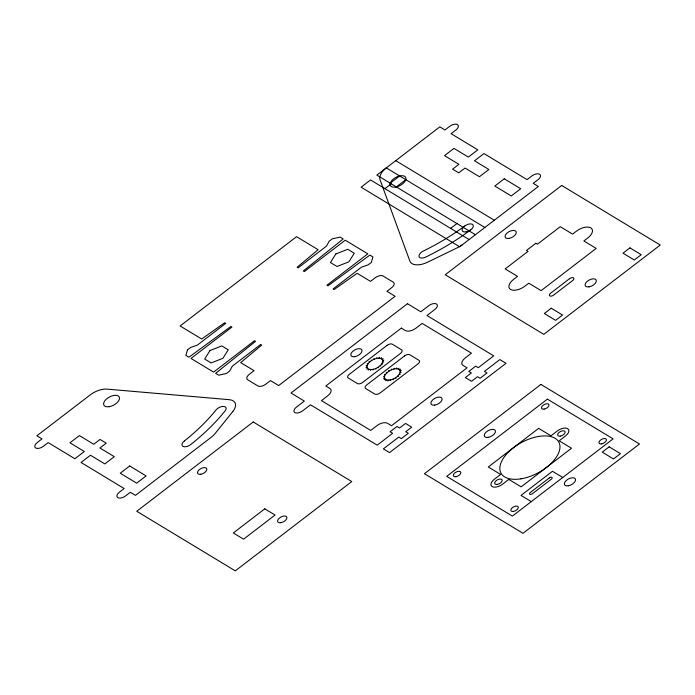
<?xml version="1.0" encoding="UTF-8"?>
<svg xmlns="http://www.w3.org/2000/svg" width="695" height="695" viewBox="0 0 695 695"><rect width="100%" height="100%" fill="white"/><g stroke="black" fill="none" stroke-linecap="round" stroke-linejoin="round"><path stroke-width="1.04" d="M373.033 370.088L373.258 369.306M376.516 358.455L376.742 357.682M390.486 380.634L390.712 379.861M393.961 369.01L394.195 368.228M370.392 370.392L370.956 369.584M378.818 358.186L379.383 357.369M387.845 380.947L388.409 380.13M396.272 368.732L396.836 367.924M368.194 370.07L369.036 369.297M380.738 358.472L381.581 357.699M385.647 380.625L386.481 379.852M398.192 369.019L399.034 368.246M390.199 183.202L399.642 175.965M384.926 188.649L391.224 183.827M396.358 186.929L405.802 179.692M450.629 228.377L456.928 223.555M366.656 369.141L367.681 368.48M382.094 359.28L383.119 358.629M384.109 379.687L385.134 379.036M399.547 369.836L400.572 369.184M365.918 367.69L367.038 367.212M382.737 360.549L383.857 360.071M383.371 378.245L384.491 377.767M400.19 371.104L401.31 370.626M366.065 365.874L367.168 365.622M382.606 362.138L383.709 361.895M383.51 376.421L384.613 376.177M400.059 372.694L401.163 372.442M367.064 363.859L368.046 363.859M381.729 363.902L382.71 363.911M384.517 374.414L385.499 374.414M399.182 374.457L400.164 374.457M368.837 361.843L369.592 362.104M380.182 365.666L380.938 365.918M386.29 372.398L387.046 372.65M397.636 376.221L398.391 376.473M395.742 160.658L494.293 220.246M386.298 167.895L484.849 227.482M475.406 234.728L376.855 175.131L439.805 126.864L444.939 129.974L449.665 126.351A6.151 3.24 -28.1 0 1 457.466 124.596A6.151 3.24 -28.1 0 1 455.824 130.078L451.098 133.692L477.795 149.833L468.352 157.079L453.974 148.383L444.531 155.628L458.909 164.315L452.61 169.146L458.77 172.864L465.068 168.042L479.437 176.73L488.88 169.493L474.511 160.797L483.955 153.56L527.071 179.631L531.788 176.009A6.151 3.24 -28.1 0 1 539.589 174.254A6.151 3.24 -28.1 0 1 537.947 179.736L533.23 183.358L538.364 186.46L459.664 246.794L361.113 187.198L370.557 179.962L469.108 239.549M562.75 477.482L552.49 471.271L521.007 495.405L531.275 501.616M388.653 370.583L389.113 371.069M395.568 377.802L396.028 378.28M371.2 360.036L371.66 360.514M378.115 367.247L378.575 367.733M391.381 369.149L391.502 369.81M393.179 379.062L393.301 379.722M373.927 358.594L374.049 359.254M375.726 368.506L375.847 369.167M470.689 229.897A151.797 79.995 -28.1 0 1 425.74 257.072A6.151 3.24 -28.1 0 1 419.085 256.69A6.151 3.24 -28.1 0 1 423.49 250.938A139.495 73.505 -28.1 0 0 464.799 225.971M462.653 244.51A16.402 8.644 -28.1 0 1 457.432 247.715L427.607 262.18A16.402 8.644 -28.1 0 1 409.885 261.155L380.043 179.805A16.402 8.644 -28.1 0 1 386.568 167.686M187.502 349.863L185.86 355.345L188.944 357.204L230.888 326.459L231.921 327.076L190.995 358.446L213.582 372.103L254.5 340.732L255.525 341.349L215.632 373.345L218.716 375.213L226.518 373.45L229.663 371.034L232.33 366.178L260.66 344.459L261.685 345.076L240.679 362.59L254.031 370.661L249.314 374.284A6.151 3.24 -28.1 0 0 247.672 379.765L257.932 385.977A6.151 3.24 -28.1 0 0 265.733 384.213L270.459 380.599L278.669 385.56L395.134 296.27L386.924 291.301L391.65 287.678A6.151 3.24 -28.1 0 0 393.292 282.196L383.023 275.993A6.151 3.24 -28.1 0 0 375.222 277.748L370.496 281.371L357.152 273.3L334.087 289.572L333.061 288.946L361.391 267.228L368.168 264.847L371.312 262.441L372.954 256.95L369.879 255.091L327.927 285.845L326.902 285.228L367.82 253.849L345.241 240.192L304.314 271.571L303.289 270.946L343.182 238.95L340.107 237.091L332.306 238.845L329.152 241.261L326.485 246.126L298.155 267.844L297.13 267.219L318.136 249.705L296.583 236.674L180.118 325.972L201.672 339.004L224.728 322.732L225.762 323.349L197.432 345.067L190.656 347.448L187.502 349.863M210.012 350.523L204.669 359.037L211.124 362.938L222.904 358.316L228.247 349.802L221.801 345.91L210.012 350.523M335.85 253.944L330.455 262.554L336.971 266.489L348.89 261.824L354.285 253.223L347.769 249.279L335.85 253.944M232.79 411.544L215.215 433.419A16.402 8.644 -28.1 0 1 211.158 437.32L135.447 495.37L130.312 492.269L125.595 495.891A6.151 3.24 -28.1 0 1 117.794 497.646A6.151 3.24 -28.1 0 1 119.436 492.164L124.153 488.542L81.037 462.47L90.48 455.234L104.849 463.921L114.293 456.684L99.924 447.988L106.222 443.167L100.063 439.44L93.764 444.27L79.395 435.574L69.952 442.819L84.321 451.507L74.878 458.743L48.19 442.611L43.464 446.225A6.151 3.24 -28.1 0 1 35.662 447.988A6.151 3.24 -28.1 0 1 37.304 442.507L42.03 438.884L36.896 435.782L90.142 394.96A16.402 8.644 -28.1 0 1 107.03 389.122L229.202 399.677A16.402 8.644 -28.1 0 1 232.79 411.544M129.696 465.989L120.252 473.234L136.68 483.164L146.124 475.927L129.696 465.989M504.283 178.797L494.84 186.043L511.259 195.973L520.703 188.736L504.283 178.797M253.215 421.969L136.75 511.268L235.301 570.856L351.766 481.566L253.215 421.969M407.452 303.715L290.988 393.014L304.332 401.084L296.461 407.114A6.151 3.24 -28.1 0 0 294.819 412.595A6.151 3.24 -28.1 0 0 302.62 410.841L310.491 404.803L377.22 445.156L392.649 433.324L390.077 431.777L397.001 426.469L399.573 428.016L405.55 423.437L411.709 427.156L405.732 431.743L408.295 433.298L401.371 438.606L398.808 437.051L383.379 448.874L389.539 452.601L506.012 363.311L499.853 359.584L484.424 371.408L486.995 372.963L480.063 378.271L477.5 376.716L471.523 381.303L465.363 377.576L471.34 372.998L468.778 371.443L475.701 366.135L478.264 367.681L493.693 355.857L426.965 315.513L434.835 309.475A6.151 3.24 -28.1 0 0 436.477 303.993A6.151 3.24 -28.1 0 0 428.676 305.757L420.805 311.786L407.452 303.715M561.699 185.461L445.226 274.76L543.785 334.347L660.25 245.048L561.699 185.461M401.371 328.092L325.825 386.012L329.925 388.496A8.201 4.326 -28.1 0 1 327.736 395.811L321.446 400.633L370.722 430.431L377.011 425.601A8.201 4.326 -28.1 0 1 387.419 423.255L391.52 425.74L467.066 367.82L462.966 365.335A8.201 4.326 -28.1 0 1 465.155 358.029L471.445 353.199L422.169 323.41L415.879 328.231A8.201 4.326 -28.1 0 1 405.472 330.577L401.371 328.092M387.098 345.363L349.324 374.327A4.101 2.163 -28.1 0 0 348.23 377.984L357.473 383.57A4.101 2.163 -28.1 0 0 362.677 382.398L400.45 353.434A4.101 2.163 -28.1 0 0 401.545 349.785L392.301 344.199A4.101 2.163 -28.1 0 0 387.098 345.363M535.906 243.25L526.462 250.487L528 251.416L505.178 268.913L517.497 276.367L513.562 279.381A11.276 5.942 -28.1 0 0 510.556 289.433A11.276 5.942 -28.1 0 0 524.855 286.21L528.791 283.195L541.11 290.64L596.197 248.41L583.878 240.957L587.814 237.942A11.276 5.942 -28.1 0 0 590.82 227.891A11.276 5.942 -28.1 0 0 576.52 231.114L572.584 234.128L560.266 226.683L537.443 244.18L535.906 243.25M404.551 355.918L366.778 384.882A4.101 2.163 -28.1 0 0 365.683 388.531L374.926 394.126A4.101 2.163 -28.1 0 0 380.122 392.953L417.895 363.989A4.101 2.163 -28.1 0 0 418.989 360.331L409.755 354.745A4.101 2.163 -28.1 0 0 404.551 355.918M264.786 508.827L233.311 532.961L243.58 539.172L275.055 515.038L264.786 508.827M569.544 278.695L550.657 293.177A3.075 1.625 -28.1 0 0 549.832 295.922A3.075 1.625 -28.1 0 0 553.733 295.036L572.619 280.563A3.075 1.625 -28.1 0 0 573.445 277.818A3.075 1.625 -28.1 0 0 569.544 278.695M551.248 308.215L544.324 313.523L555.609 320.352L562.542 315.043L551.248 308.215M629.939 247.88L623.015 253.189L634.309 260.017L641.233 254.709L629.939 247.88M540.91 384.413L424.445 473.712L522.996 533.3L639.47 444.001L540.91 384.413M547.417 399.139L446.685 476.362L512.389 516.09L613.12 438.866L547.417 399.139M538.66 428.372L488.298 466.988L500.617 474.442L494.319 479.263A8.201 4.326 -28.1 0 0 492.13 486.578A8.201 4.326 -28.1 0 0 502.528 484.233L508.827 479.402L521.146 486.856L571.507 448.24L559.188 440.795L565.487 435.965A8.201 4.326 -28.1 0 0 567.676 428.65A8.201 4.326 -28.1 0 0 557.277 430.996L550.979 435.826L538.66 428.372M549.267 477.96L530.381 492.442A2.05 1.077 -28.1 0 0 529.833 494.267A2.05 1.077 -28.1 0 0 532.44 493.685L551.326 479.203A2.05 1.077 -28.1 0 0 551.873 477.378A2.05 1.077 -28.1 0 0 549.267 477.96M609.159 446.833L602.235 452.141L613.52 458.969L620.453 453.661L609.159 446.833M434.801 405.107A6.151 3.24 -28.1 0 0 441.985 398.383A6.151 3.24 -28.1 0 0 432.664 399.894A6.151 3.24 -28.1 0 0 434.801 405.107M354.728 356.683A6.151 3.24 -28.1 0 0 361.913 349.967A6.151 3.24 -28.1 0 0 352.591 351.47A6.151 3.24 -28.1 0 0 354.728 356.683M508.966 238.428A6.151 3.24 -28.1 0 0 516.15 231.713A6.151 3.24 -28.1 0 0 506.829 233.216A6.151 3.24 -28.1 0 0 508.966 238.428M589.047 286.853A6.151 3.24 -28.1 0 0 596.223 280.128A6.151 3.24 -28.1 0 0 586.901 281.631A6.151 3.24 -28.1 0 0 589.047 286.853M200.768 474.277A5.126 2.702 -28.1 0 0 206.754 468.682A5.126 2.702 -28.1 0 0 198.987 469.933A5.126 2.702 -28.1 0 0 200.768 474.277M280.841 522.701A5.126 2.702 -28.1 0 0 286.827 517.097A5.126 2.702 -28.1 0 0 279.06 518.348A5.126 2.702 -28.1 0 0 280.841 522.701M568.258 485.805A6.151 3.24 -28.1 0 0 575.443 479.081A6.151 3.24 -28.1 0 0 566.121 480.584A6.151 3.24 -28.1 0 0 568.258 485.805M488.185 437.381A6.151 3.24 -28.1 0 0 495.361 430.665A6.151 3.24 -28.1 0 0 486.048 432.168A6.151 3.24 -28.1 0 0 488.185 437.381M372.424 369.471A8.609 4.535 -28.1 0 0 382.615 360.106A8.609 4.535 -28.1 0 0 369.627 362.078A8.609 4.535 -28.1 0 0 372.424 369.471M389.878 380.017A8.609 4.535 -28.1 0 0 400.059 370.661A8.609 4.535 -28.1 0 0 387.072 372.624A8.609 4.535 -28.1 0 0 389.878 380.017M184.375 440.96A139.495 73.505 -28.1 0 0 215.919 410.085A6.151 3.24 -28.1 0 1 223.773 406.436A6.151 3.24 -28.1 0 1 225.119 410.884A151.797 79.995 -28.1 0 1 190.804 444.479A6.151 3.24 -28.1 0 1 182.959 446.39A6.151 3.24 -28.1 0 1 184.375 440.96M109.176 406.688A8.696 4.587 -28.1 0 0 119.332 397.184A8.696 4.587 -28.1 0 0 106.153 399.312A8.696 4.587 -28.1 0 0 109.176 406.688M395.62 187.068A8.696 4.587 -28.1 0 0 405.776 177.573A8.696 4.587 -28.1 0 0 392.597 179.701A8.696 4.587 -28.1 0 0 395.62 187.068M466.058 231.913A6.151 3.24 -28.1 0 0 473.243 225.189A6.151 3.24 -28.1 0 0 463.921 226.7A6.151 3.24 -28.1 0 0 466.058 231.913M520.946 478.829A32.813 17.288 -28.1 0 0 559.24 442.993A32.813 17.288 -28.1 0 0 509.531 451.02A32.813 17.288 -28.1 0 0 520.946 478.829M497.307 484.398A4.101 2.163 -28.1 0 0 502.094 479.924A4.101 2.163 -28.1 0 0 495.874 480.923A4.101 2.163 -28.1 0 0 497.307 484.398M560.257 436.13A4.101 2.163 -28.1 0 0 565.044 431.656A4.101 2.163 -28.1 0 0 558.832 432.655A4.101 2.163 -28.1 0 0 560.257 436.13M544.107 409.094A4.101 2.163 -28.1 0 0 548.894 404.62A4.101 2.163 -28.1 0 0 542.682 405.619A4.101 2.163 -28.1 0 0 544.107 409.094M455.972 476.674A4.101 2.163 -28.1 0 0 460.759 472.192A4.101 2.163 -28.1 0 0 454.539 473.199A4.101 2.163 -28.1 0 0 455.972 476.674M513.457 511.433A4.101 2.163 -28.1 0 0 518.244 506.959A4.101 2.163 -28.1 0 0 512.033 507.958A4.101 2.163 -28.1 0 0 513.457 511.433M601.592 443.862A4.101 2.163 -28.1 0 0 606.379 439.379A4.101 2.163 -28.1 0 0 600.167 440.387A4.101 2.163 -28.1 0 0 601.592 443.862"/></g></svg>
